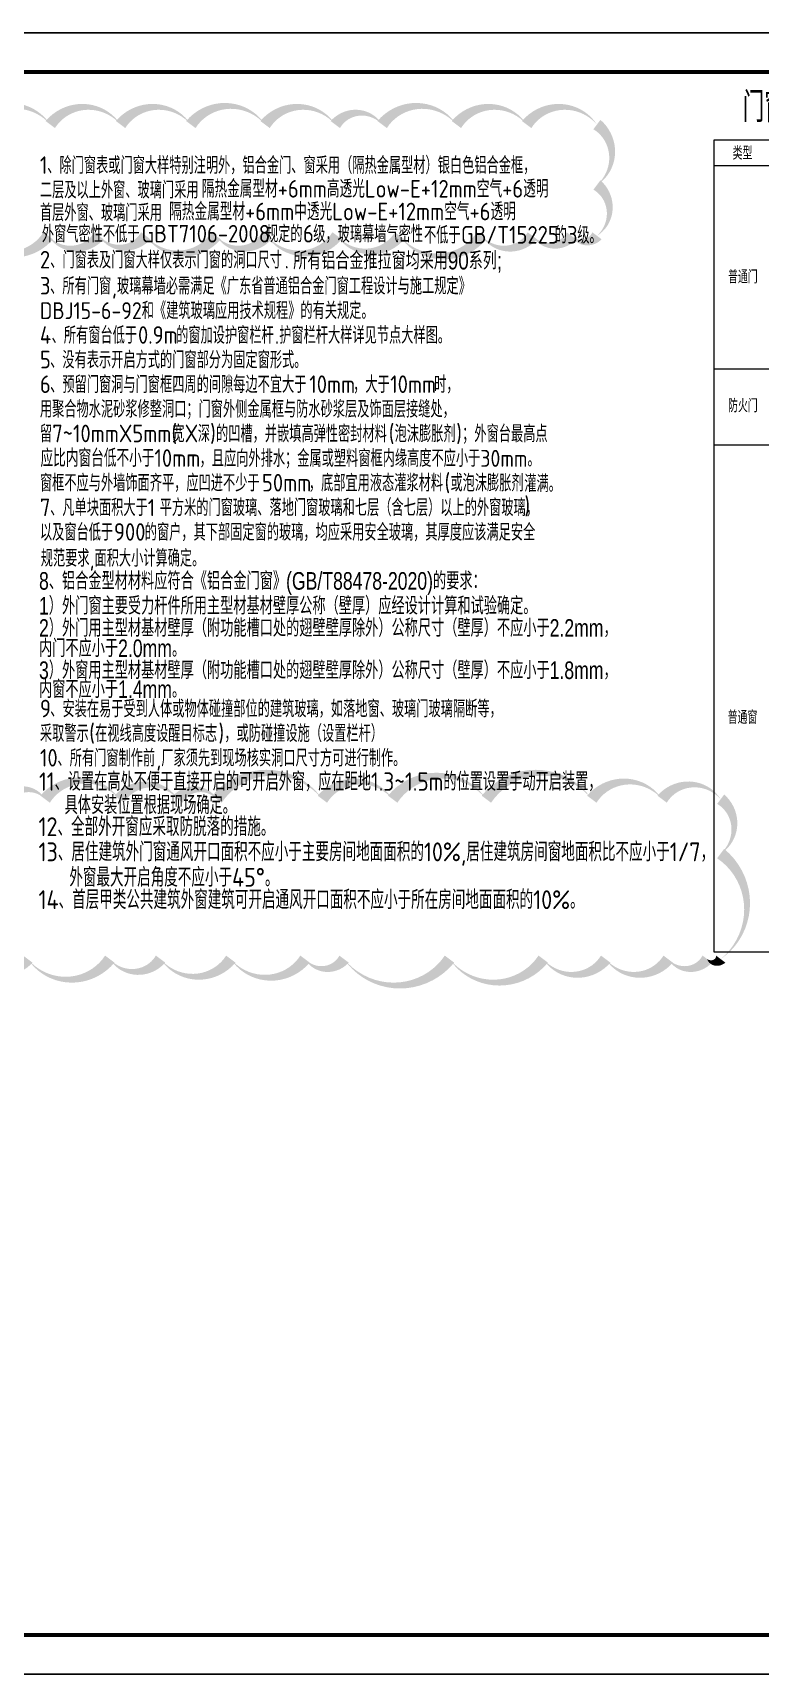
# Model space of a CAD drawing. Extents: x -1041549 to 749950, y -354245 to 17554.
# Drawn here: x -614523 to -605209, y -242443 to -221443 of the extents above; entities that cross this region are included whole.
import ezdxf

# ---------------------------------------------------------------- set-up
doc = ezdxf.new("R2010")
doc.units = 0
doc.header["$LTSCALE"] = 1000
doc.header["$MEASUREMENT"] = 0
doc.linetypes.add('DASH', pattern=[0.35, 0.25, -0.1])
doc.layers.add('A-ANNO-TEXT', color=7, linetype='Continuous', lineweight=15)
doc.layers.add('DIM_MODI', color=6, linetype='Continuous', plot=False)
doc.layers.add('PUB_TEXT', color=7, linetype='Continuous')
doc.layers.add('PUB_TITLE', color=4, linetype='Continuous')
doc.styles.add('_HZTXT', font='gs_txt.shx', dxfattribs={"width": 0.8, "bigfont": 'HZTXT.shx'})
doc.styles.add('_TCH_WDTABLE', font='SIMPLEX', dxfattribs={"bigfont": 'GBCBIG'})
doc.styles.get("Standard").update_dxf_attribs({"font": 'gbenor.shx', "bigfont": 'gbcbig.shx'})

msp = doc.modelspace()

# ---------------------------------------------------------------- linework, layer by layer
at = {"layer": 'A-ANNO-TEXT', "extrusion": (0, -9.51011e-06, 1)}
for points, elevation in [([(-593520.6, -233200.3), (-593520.6, -222815.8), (-605802.5, -222815.8), (-605802.5, -233200.3)], 2.1), ([(-605802.5, -223140.8), (-593520.6, -223140.8)], 2.1), ([(-605802.5, -225740.8), (-593520.6, -225740.8)], 2.1), ([(-605802.5, -226715.8), (-593520.6, -226715.8)], 2.1), ([(-605802.5, -233200.3), (-593520.6, -233200.3)], 2.2)]:
    msp.add_lwpolyline(points, dxfattribs=dict(at, elevation=elevation))
at = {"layer": 'DIM_MODI', "color": 2, "linetype": 'DASH'}
msp.add_lwpolyline([(-615276.6, -224040, 0, 150, 0.5), (-614326.6, -224040, 0, 150, 0.5), (-613676.6, -224040, 0, 150, 0.5), (-613076.6, -224040, 0, 150, 0.5), (-612176.6, -224040, 0, 150, 0.5), (-611526.6, -224040, 0, 150, 0.5), (-610626.6, -224040, 0, 150, 0.5), (-609826.6, -224040, 0, 150, 0.5), (-608776.6, -224040, 0, 150, 0.5), (-608126.6, -224040, 0, 150, 0.5), (-607626.6, -224040, 0, 150, 0.5), (-607299.6, -224040, 0, 150, 0.5), (-607299.6, -223390, 0, 150, 0.5), (-607299.6, -222616.6, 0, 150, 0.5), (-608199.6, -222616.6, 0, 150, 0.5), (-609099.6, -222616.6, 0, 150, 0.5), (-610049.6, -222616.6, 0, 150, 0.5), (-610649.6, -222616.6, 0, 150, 0.5), (-611549.6, -222616.6, 0, 150, 0.5), (-612499.6, -222616.6, 0, 150, 0.5), (-613399.6, -222616.6, 0, 150, 0.5), (-614299.6, -222616.6, 0, 150, 0.5), (-615249.6, -222616.6, 0, 150, 0.5)], format="xyseb", dxfattribs=at)
at = {"layer": 'DIM_MODI'}
msp.add_lwpolyline([(-615237.7, -233294.2, 0, 150, 0.5), (-614587.7, -233294.2, 0, 150, 0.5), (-613537.7, -233294.2, 0, 150, 0.5), (-612887.7, -233294.2, 0, 150, 0.5), (-611987.7, -233294.2, 0, 150, 0.5), (-611037.7, -233294.2, 0, 150, 0.5), (-610537.7, -233294.2, 0, 150, 0.5), (-609187.7, -233294.2, 0, 150, 0.5), (-607987.7, -233294.2, 0, 150, 0.5), (-607187.7, -233294.2, 0, 150, 0.5), (-606387.7, -233294.2, 0, 150, 0.5), (-605887.7, -233294.2, 0, 150, 0.5), (-605715.3, -233294.2, 0, 150, 0.5), (-605715.3, -231944.2, 0, 150, 0.5), (-605715.3, -231248.2, 0, 150, 0.5), (-606465.3, -231248.2, 0, 150, 0.5), (-607365.3, -231248.2, 0, 150, 0.5), (-608715.3, -231248.2, 0, 150, 0.5), (-609915.3, -231248.2, 0, 150, 0.5), (-610815.3, -231248.2, 0, 150, 0.5), (-612165.3, -231248.2, 0, 150, 0.5), (-612665.3, -231248.2, 0, 150, 0.5), (-613415.3, -231248.2, 0, 150, 0.5), (-614365.3, -231248.2, 0, 150, 0.5), (-614865.3, -231248.2, 0, 150, 0.5)], format="xyseb", dxfattribs=at)
at = {"layer": 'PUB_TITLE'}
msp.add_lwpolyline([(-617092.7, -242443.1), (-587392.7, -242443.1), (-587392.7, -221443.1), (-617092.7, -221443.1)], close=True, dxfattribs=at)
at = {"layer": 'PUB_TITLE', "const_width": 50}
msp.add_lwpolyline([(-615842.7, -241943.1), (-587892.7, -241943.1), (-587892.7, -221943.1), (-615842.7, -221943.1)], close=True, dxfattribs=at)

# ---------------------------------------------------------------- texts
at = {"layer": 'A-ANNO-TEXT', "extrusion": (0, -9.5104e-06, 1), "style": '_TCH_WDTABLE'}
for s, height, p in [('门窗表', 385.82, (-605434.5, -222585.4, 2.1)), ('类型', 168.79, (-605562.3, -223065.8, 2.1)), ('普通门', 168.79, (-605620.9, -224649.8, 2.1)), ('防火门', 168.79, (-605620.9, -226298.1, 2.1)), ('普通窗', 168.79, (-605625.6, -230285.6, 2.1))]:
    msp.add_text(s, height=height, rotation=360, dxfattribs=at).set_placement(p)
at = {"layer": 'PUB_TEXT'}
for s, height, p in [('、除门窗表或门窗大样特别注明外，铝合金门、窗采用（隔热金属型材）银白色铝合金框，', 217.021, (-614338.5, -223247.6, 0)), ('1', 225, (-614432.2, -223247.6, 0)), ('二层及以上外窗、玻璃门采用', 217.021, (-614432.2, -223562.6, 0)), ('隔热金属型材+6mm高透光Low-E+12mm空气+6透明', 225, (-612359.6, -223550.9, 0)), ('首层外窗、玻璃门采用', 217.02, (-614432.2, -223853.3, 0)), ('隔热金属型材+6mm中透光Low-E+12mm空气+6透明', 225, (-612777.4, -223841.9, 0)), ('外窗气密性不低于', 217.02, (-614407.2, -224125.6, 0)), ('GBT7106-2008', 225, (-613131.4, -224125.6, 0)), ('规定的', 217.02, (-611537.7, -224125.6, 0)), ('6', 225, (-611063.7, -224125.6, 0)), ('级，玻璃幕墙气密性', 217.02, (-610932.5, -224125.6, 0)), ('不低于', 217.02, (-609514.2, -224139.9, 0)), ('GB/T15225', 225, (-609040.2, -224139.9, 0)), ('的', 217, (-607840.2, -224139.9, 0)), ('3', 225, (-607682.2, -224139.9, 0)), ('级。', 217.02, (-607551, -224139.9, 0)), ('2', 225, (-614432.2, -224458, 0)), ('、门窗表及门窗大样仅表示门窗的洞口尺寸', 217.021, (-614301, -224458, 0)), ('.', 225, (-611299.4, -224458, 0)), ('3', 225, (-614432.2, -224791.4, 0)), ('、所有门窗', 217.02, (-614301, -224791.4, 0)), ('玻璃幕墙必需满足《广东省普通铝合金门窗工程设计与施工规定》', 217.021, (-613445.5, -224791.4, 0)), ('DBJ15-6-92和《建筑玻璃应用技术规程》的有关规定。', 217.021, (-614432.2, -225106.4, 0)), (',', 225, (-613511.1, -224791.4, 0)), ('4', 225, (-614432.2, -225421.4, 0)), ('、所有窗台低于', 217.02, (-614282.2, -225421.4, 0)), ('0.9m', 225, (-613176.4, -225421.4, 0)), ('的窗加设护窗栏杆', 217.02, (-612688.2, -225421.4, 0)), ('护窗栏杆大样详见节点大样图。', 217.021, (-611368.2, -225421.4, 0)), ('5', 225, (-614432.2, -225736.4, 0)), ('、没有表示开启方式的门窗部分为固定窗形式。', 217.021, (-614301, -225736.4, 0)), ('.', 225, (-611424.4, -225421.4, 0)), ('6', 225, (-614432.2, -226051.4, 0)), ('、预留门窗洞与门窗框四周的间隙每边不宜大于', 217.021, (-614301, -226051.4, 0)), ('10mm', 225, (-610983.4, -226051.4, 0)), ('，大于', 217.02, (-610420.9, -226051.4, 0)), ('10mm', 225, (-609947, -226051.4, 0)), ('时，', 217.02, (-609384.5, -226051.4, 0)), ('用聚合物水泥砂浆修整洞口；门窗外侧金属框与防水砂浆层及饰面层接缝处，', 217.021, (-614432.2, -226366.4, 0)), ('留', 217, (-614432.2, -226681.4, 0)), ('7~10mmX5mm(', 225, (-614274.3, -226681.4, 0)), ('宽', 217, (-612736.8, -226681.4, 0)), ('X', 225, (-612578.8, -226681.4, 0)), ('深', 217, (-612410, -226681.4, 0)), (')', 225, (-612252.1, -226681.4, 0)), ('的凹槽，并嵌填高弹性密封材料', 217.021, (-612177.1, -226681.4, 0)), ('(', 225, (-609965.4, -226681.4, 0)), ('泡沫膨胀剂', 217.02, (-609890.4, -226681.4, 0)), (')', 225, (-609100.5, -226681.4, 0)), ('；外窗台最高点', 217.02, (-609025.5, -226681.4, 0)), ('应比内窗台低不小于10mm', 225, (-614424.2, -226996.4, 0)), ('，且应向外排水；金属或塑料窗框内缘高度不应小于30mm。', 217.021, (-612387.2, -226996.4, 0)), ('窗框不应与外墙饰面齐平，应凹进不少于', 217.021, (-614432.2, -227311.4, 0)), ('50mm', 225, (-611588.6, -227311.4, 0)), ('，底部宜用液态灌浆材料', 217.021, (-610988.6, -227311.4, 0)), ('(', 225, (-609250.9, -227311.4, 0)), ('或泡沫膨胀剂', 217.02, (-609175.9, -227311.4, 0)), ('灌满。', 217.02, (-608229.5, -227319.9, 0)), ('7', 225, (-614432.2, -227626.4, 0)), ('、凡单块面积大于1', 217.02, (-614301, -227626.4, 0)), ('平方米的门窗玻璃、落地门窗玻璃和七层（含七层）以上的外窗玻璃，', 217.021, (-612899.3, -227626.4, 0)), (')', 225, (-608228, -227609, 0)), ('以及窗台低于', 217.02, (-614432.2, -227941.4, 0)), ('900', 225, (-613484.4, -227941.4, 0)), ('的窗户，其下部固定窗的玻璃，均应采用安全玻璃，其厚度应该满足安全', 217.021, (-613090, -227941.4, 0)), ('规范要求,面积大小计算确定。', 217.021, (-614421.5, -228274.1, 0)), ('9', 225, (-614432.2, -230200.8, 0)), ('、安装在易于受到人体或物体碰撞部位的建筑玻璃，如落地窗、玻璃门玻璃隔断等，', 217.021, (-614300.3, -230200.8, 0)), ('采取警示', 217.02, (-614432.2, -230515.8, 0)), ('(', 225, (-613800.3, -230515.8, 0)), ('在视线高度设醒目标志', 217.02, (-613725.3, -230515.8, 0)), (')', 225, (-612145.5, -230515.8, 0)), ('，或防碰撞设施（设置栏杆）', 217.021, (-612070.5, -230515.8, 0)), ('10', 225, (-614432.2, -230830.8, 0)), ('、所有门窗制作前', 217.02, (-614207.2, -230830.8, 0)), ('厂家须先到现场核实洞口尺寸方可进行制作。', 217.021, (-612877.8, -230830.8, 0)), ('11、设置在高处不便于直接开启的可开启外窗，应在距地1.3~1.5m的位置设置手动开启装置，', 234.383, (-614443.9, -231139.9, 0)), (',', 225, (-612943.4, -230830.8, 0)), ('具体安装位置根据现场确定。', 234.383, (-614116.2, -231440.4, 0)), ('12、全部外开窗应采取防脱落的措施。', 241.135, (-614450.4, -231721.2, 535661))]:
    msp.add_text(s, height=height, dxfattribs=at).set_placement(p)
at = {"layer": 'PUB_TEXT', "style": '_HZTXT'}
for s, width, p in [('所有铝合金推拉窗均采用90系列;', 0.8, (-611188.8, -224470, -2365.8)), ('8、铝合金型材材料应符合《铝合金门窗》(GB/T88478-2020)的要求：', 0.75, (-614443.5, -228567.7, 0)), ('1）外门窗主要受力杆件所用主型材基材壁厚公称（壁厚）应经设计计算和试验确定。', 0.75, (-614443.5, -228885.9, 0)), ('2）外门用主型材基材壁厚（附功能槽口处的翅壁壁厚除外）公称尺寸（壁厚）不应小于2.2mm，', 0.75, (-614443.5, -229169.7, 0)), ('内门不应小于2.0mm。', 0.75, (-614443.5, -229429.9, 0)), ('3）外窗用主型材基材壁厚（附功能槽口处的翅壁壁厚除外）公称尺寸（壁厚）不应小于1.8mm，', 0.75, (-614443.5, -229710.6, 0)), ('内窗不应小于1.4mm。', 0.75, (-614443.5, -229953.8, 0))]:
    msp.add_text(s, height=225, dxfattribs=dict(at, width=width)).set_placement(p)
at = {"layer": 'PUB_TEXT', "color": 2}
for s, p in [('13、居住建筑外门窗通风开口面积不应小于主要房间地面面积的10%%%,居住建筑房间窗地面积比不应小于1/7，', (-614450.4, -232042.7, 535661)), ('外窗最大开启角度不应小于45°。', (-614055.5, -232368.5, 535661)), ('14、首层甲类公共建筑外窗建筑可开启通风开口面积不应小于所在房间地面面积的10%%%。', (-614450.4, -232654.9, 535661))]:
    msp.add_text(s, height=241.135, dxfattribs=at).set_placement(p)

doc.saveas('drawing.dxf')
